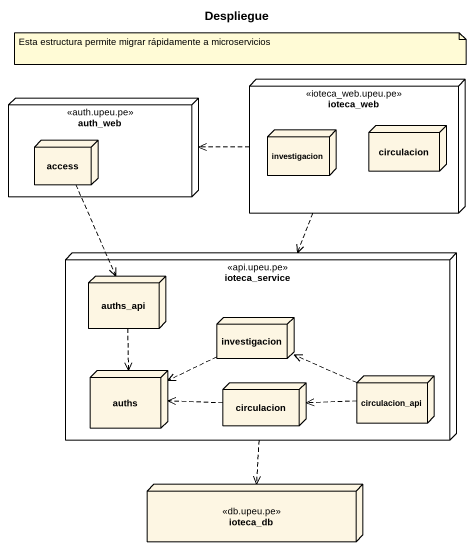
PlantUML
@startuml
title Despliegue
node ioteca_web <<ioteca_web.upeu.pe>> {
  node investigacion
  node circulacion
}
node auth_web <<auth.upeu.pe>> {
  node access
}
node ioteca_service <<api.upeu.pe>> {
  node auths_api
  node "investigacion" as investigacion_2
  node auths
  node "circulacion" as circulacion_2
  node circulacion_api
}
node ioteca_db <<db.upeu.pe>>
ioteca_web .left.> auth_web
ioteca_web ..> ioteca_service
access ..> auths_api
ioteca_service ..> ioteca_db
auths_api ..> auths
investigacion_2 .left.> auths
circulacion_2 .left.> auths
circulacion_api .left.> investigacion_2
circulacion_api .left.> circulacion_2
note as N1
  Esta estructura permite migrar rápidamente a microservicios
end note
@enduml
